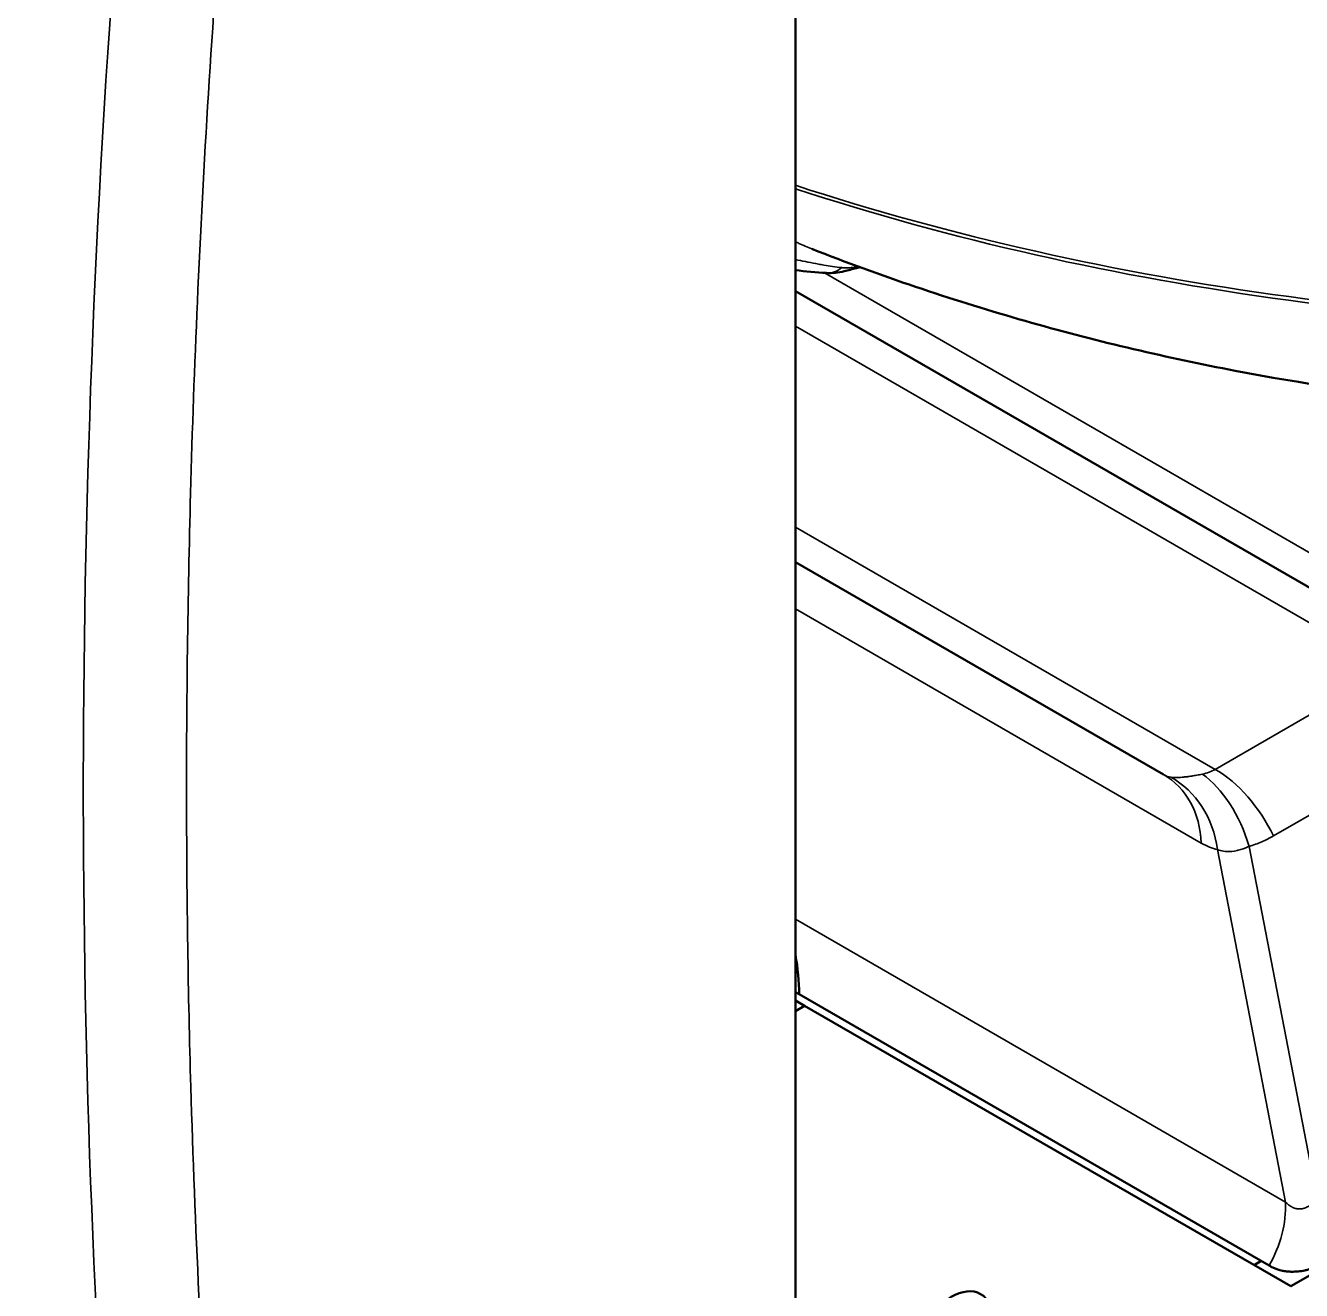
# Model space of a CAD drawing. Header units: millimetres. Extents: x 40 to 2195, y 40 to 1687.
# Drawn here: x 432.34 to 481.52, y 1308.45 to 1357.22 of the extents above; entities that cross this region are included whole.
import ezdxf

# ---------------------------------------------------------------- set-up
doc = ezdxf.new("R2010")
doc.units = ezdxf.units.MM
doc.header["$LTSCALE"] = 8
doc.layers.add('Visible (ISO)', color=7, linetype='Continuous', lineweight=50)
doc.layers.add('Visible Narrow (ISO)', color=7, linetype='Continuous', lineweight=35)

msp = doc.modelspace()

# ---------------------------------------------------------------- linework, layer by layer
at = {"layer": 'Visible (ISO)'}
for p, q in [((462.017, 1417.423), (462.017, 1299.179)), ((481.109, 1308.608), (564.547, 1356.782)), ((486.908, 1332.613), (462.017, 1346.984)), ((462.017, 1336.533), (476.201, 1328.344)), ((476.201, 1328.344), (476.201, 1328.344)), ((462.158, 1319.869), (462.017, 1319.95)), ((462.017, 1319.631), (462.37, 1319.427)), ((480.276, 1309.408), (462.158, 1319.869)), ((462.37, 1319.427), (462.017, 1319.223)), ((462.017, 1319.223), (462.017, 1299.179)), ((462.37, 1319.427), (481.109, 1308.608)), ((434.92, 1310.927), (434.92, 1310.927)), ((480.527, 1309.905), (480.527, 1309.905)), ((479.695, 1309.425), (479.971, 1309.585))]:
    msp.add_line(p, q, dxfattribs=at)
for centre, major_axis, ratio, start_param, end_param in [((495.963, 1318.404), (-22.006, 0), 0.57735, 5.536597, 5.536599), ((495.958, 1318.406), (-22, 0), 0.57735, 5.651902, 5.651906), ((522.828, 481.754), (-500, -866.025), 0.57735, 3.860008, 3.993974), ((459.33, 1321.502), (-1.3, 4.853), 0.517638, 4.234731, 4.552291)]:
    msp.add_ellipse(centre, major_axis=major_axis, ratio=ratio, start_param=start_param, end_param=end_param, dxfattribs=at)
msp.add_ellipse((468.027, 1306.363), major_axis=(1.125, 1.949), ratio=0.57735, dxfattribs=at)
for points, knots in [([(501.731, 1342.288), (499.154, 1342.172), (496.581, 1342.157), (491.429, 1342.328), (488.851, 1342.514), (483.68, 1343.097), (481.088, 1343.493), (475.877, 1344.516), (473.258, 1345.143), (467.984, 1346.664), (465.327, 1347.557), (462.647, 1348.612)], [5.420019, 5.420019, 5.420019, 5.420019, 5.5552301, 5.5552301, 5.6904411, 5.6904411, 5.8256522, 5.8256522, 5.9608632, 5.9608632, 6.0960742, 6.0960742, 6.0960742, 6.0960742]), ([(464.372, 1347.871), (464.206, 1347.827), (464.051, 1347.783), (463.672, 1347.697), (463.449, 1347.665), (463.219, 1347.681)], [0, 0, 0, 0, 0.0556052, 0.0556052, 0.1392921, 0.1392921, 0.1392921, 0.1392921]), ([(482.715, 1309.65), (482.618, 1309.594), (482.521, 1309.542), (482.409, 1309.488), (482.395, 1309.481), (482.286, 1309.43), (482.192, 1309.389), (482.072, 1309.344), (482.045, 1309.335), (481.93, 1309.294), (481.842, 1309.268), (481.742, 1309.243), (481.729, 1309.24), (481.694, 1309.232), (481.672, 1309.227), (481.564, 1309.204), (481.479, 1309.191), (481.394, 1309.182), (481.394, 1309.182), (481.309, 1309.174), (481.227, 1309.171), (481.096, 1309.173), (481.045, 1309.176), (480.936, 1309.186), (480.877, 1309.194), (480.811, 1309.207), (480.802, 1309.209), (480.647, 1309.241), (480.509, 1309.289), (480.345, 1309.37), (480.31, 1309.389), (480.276, 1309.408)], [0.0000064, 0.0000064, 0.0000064, 0.0000064, 0.0412849, 0.0412849, 0.0473171, 0.0473171, 0.0876747, 0.0876747, 0.0989412, 0.0989412, 0.1372228, 0.1372228, 0.1429175, 0.1429175, 0.1525118, 0.1525118, 0.1906532, 0.1906532, 0.1909832, 0.1909832, 0.2290525, 0.2290525, 0.2531844, 0.2531844, 0.2822378, 0.2822378, 0.2867614, 0.2867614, 0.3605669, 0.3605669, 0.3806622, 0.3806622, 0.3806622, 0.3806622])]:
    msp.add_open_spline(points, degree=3, knots=knots, dxfattribs=at)
for points in [[(463.219, 1347.681), (462.812, 1347.71), (462.41, 1347.745), (462.017, 1347.785)], [(464.508, 1347.904), (464.462, 1347.894), (464.417, 1347.883), (464.372, 1347.871)]]:
    msp.add_open_spline(points, degree=3, dxfattribs=at)
at = {"layer": 'Visible Narrow (ISO)'}
for p, q in [((497.26, 1327.989), (463.142, 1347.687)), ((484.908, 1332.414), (462.017, 1345.631)), ((462.017, 1337.885), (478.201, 1328.542)), ((462.017, 1334.73), (477.662, 1325.697)), ((478.201, 1328.542), (484.908, 1332.414)), ((480.442, 1325.973), (487.15, 1329.845)), ((482.129, 1311.98), (479.503, 1325.573)), ((478.284, 1325.452), (480.909, 1311.859)), ((480.909, 1311.859), (462.017, 1322.767))]:
    msp.add_line(p, q, dxfattribs=at)
for centre, major_axis, ratio, start_param, end_param in [((766.385, 1506.396), (-238.778, -385.83), 0.597168, 5.309133, 5.673701), ((497.287, 1386.962), (71.487, 0), 0.57735, 4.196423, 4.769603), ((497.287, 1386.739), (71.35, 0), 0.57735, 4.195332, 4.769603), ((463.289, 1348.679), (-0.07, -0.998), 0.865648, 6.283184, 6.997944), ((464.119, 1348.839), (0.254, -0.967), 0.3377, 0.000184, 0.257019), ((478.201, 1325.276), (2, -3.464), 0.57735, 1.441094, 2.356194), ((474.412, 1332.947), (2.26, -4.685), 0.231942, 5.954814, 6.133664), ((474.201, 1324.88), (2, 3.464), 0.816498, 5.368068, 6.283171), ((474.823, 1324.634), (0.807, 3.918), 0.869663, 5.096621, 6.021231), ((477.261, 1324.876), (1.11, -3.843), 0.58685, 1.582696, 2.507255), ((477.591, 1331.663), (-1.301, 6.214), 0.469126, 2.743988, 2.940531), ((477.448, 1311.041), (2, 3.464), 0.816497, 4.712389, 5.368085)]:
    msp.add_ellipse(centre, major_axis=major_axis, ratio=ratio, start_param=start_param, end_param=end_param, dxfattribs=at)
for points, knots in [([(445.551, 1407.06), (444.39, 1400.246), (443.373, 1393.484), (442.5, 1386.769), (442.491, 1386.701), (442.482, 1386.633), (442.473, 1386.565), (441.594, 1379.784), (440.86, 1373.051), (440.275, 1366.38), (440.168, 1365.153), (440.065, 1363.929), (439.968, 1362.706), (439.535, 1357.281), (439.201, 1351.898), (438.966, 1346.562), (438.857, 1344.092), (438.769, 1341.633), (438.703, 1339.184), (438.594, 1335.15), (438.542, 1331.144), (438.549, 1327.17), (438.554, 1323.519), (438.609, 1319.895), (438.712, 1316.298), (438.79, 1313.603), (438.894, 1310.923), (439.026, 1308.259), (439.262, 1303.5), (439.585, 1298.792), (439.996, 1294.142), (440.121, 1292.716), (440.255, 1291.296), (440.397, 1289.882), (440.978, 1284.098), (441.695, 1278.406), (442.548, 1272.803), (442.584, 1272.565), (442.621, 1272.327), (442.658, 1272.089)], [0.0000012, 0.0000012, 0.0000012, 0.0000012, 0.1414246, 0.1414246, 0.1414246, 0.1428571, 0.1428571, 0.1428571, 0.2857143, 0.2857143, 0.2857143, 0.3119807, 0.3119807, 0.3119807, 0.4285714, 0.4285714, 0.4285714, 0.482534, 0.482534, 0.482534, 0.5714286, 0.5714286, 0.5714286, 0.6530896, 0.6530896, 0.6530896, 0.7142857, 0.7142857, 0.7142857, 0.8236304, 0.8236304, 0.8236304, 0.8571429, 0.8571429, 0.8571429, 0.9941772, 0.9941772, 0.9941772, 0.9999988, 0.9999988, 0.9999988, 0.9999988]), ([(462.647, 1348.612), (462.48, 1348.677), (462.316, 1348.747), (462.108, 1348.842), (462.062, 1348.863), (462.017, 1348.884)], [0.6722249, 0.6722249, 0.6722249, 0.6722249, 0.7980234, 0.7980234, 0.8337788, 0.8337788, 0.8337788, 0.8337788]), ([(463.802, 1347.886), (463.564, 1347.917), (463.335, 1347.951), (463.115, 1347.987), (463.046, 1347.998), (462.977, 1348.01), (462.909, 1348.022), (462.628, 1348.072), (462.364, 1348.125), (462.113, 1348.18), (462.081, 1348.187), (462.049, 1348.195), (462.017, 1348.202)], [0, 0, 0, 0, 0.2529425, 0.2529425, 0.2529425, 0.3333333, 0.3333333, 0.3333333, 0.6666667, 0.6666667, 0.6666667, 0.709911, 0.709911, 0.709911, 0.709911]), ([(464.447, 1347.925), (464.37, 1347.913), (464.22, 1347.89), (463.999, 1347.872), (463.866, 1347.878), (463.802, 1347.886)], [0.000075, 0.000075, 0.000075, 0.000075, 0.3333333, 0.6666667, 1, 1, 1, 1]), ([(476.485, 1328.237), (476.518, 1328.232), (476.555, 1328.229), (476.634, 1328.226), (476.677, 1328.225), (476.745, 1328.227), (476.769, 1328.228), (476.834, 1328.231), (476.876, 1328.233), (476.963, 1328.241), (477.008, 1328.245), (477.101, 1328.256), (477.149, 1328.262), (477.26, 1328.277), (477.323, 1328.287), (477.456, 1328.31), (477.524, 1328.322), (477.631, 1328.343), (477.667, 1328.35), (477.704, 1328.357)], [0.0000124, 0.0000124, 0.0000124, 0.0000124, 0.1318293, 0.1318293, 0.2641247, 0.2641247, 0.3333333, 0.3333333, 0.4449668, 0.4449668, 0.5567618, 0.5567618, 0.6666667, 0.6666667, 0.8002153, 0.8002153, 0.9333504, 0.9333504, 0.999962, 0.999962, 0.999962, 0.999962]), ([(479.503, 1325.573), (479.672, 1325.621), (479.996, 1325.738), (480.297, 1325.889), (480.442, 1325.973)], [0.0000132, 0.0000132, 0.0000132, 0.0000132, 0.5, 1, 1, 1, 1]), ([(478.284, 1325.452), (478.359, 1325.42), (478.439, 1325.398), (478.524, 1325.385), (478.561, 1325.38), (478.6, 1325.376), (478.639, 1325.374), (478.766, 1325.368), (478.9, 1325.381), (479.044, 1325.414), (479.058, 1325.417), (479.073, 1325.421), (479.088, 1325.425), (479.211, 1325.456), (479.342, 1325.502), (479.478, 1325.562), (479.486, 1325.565), (479.495, 1325.569), (479.503, 1325.573)], [0, 0, 0, 0, 0.2305785, 0.2305785, 0.2305785, 0.3333333, 0.3333333, 0.3333333, 0.6666667, 0.6666667, 0.6666667, 0.7006143, 0.7006143, 0.7006143, 0.982554, 0.982554, 0.982554, 0.99999, 0.99999, 0.99999, 0.99999]), ([(482.129, 1311.98), (482.092, 1311.939), (482.056, 1311.902), (482.004, 1311.854), (481.989, 1311.841), (481.936, 1311.795), (481.899, 1311.766), (481.842, 1311.726), (481.822, 1311.714), (481.774, 1311.685), (481.746, 1311.67), (481.69, 1311.644), (481.663, 1311.633), (481.632, 1311.623), (481.628, 1311.621), (481.598, 1311.612), (481.572, 1311.605), (481.53, 1311.598), (481.514, 1311.596), (481.472, 1311.591), (481.446, 1311.59), (481.395, 1311.592), (481.37, 1311.595), (481.328, 1311.602), (481.312, 1311.605), (481.269, 1311.616), (481.242, 1311.625), (481.212, 1311.638), (481.208, 1311.64), (481.169, 1311.657), (481.134, 1311.675), (481.066, 1311.72), (481.032, 1311.745), (480.988, 1311.783), (480.977, 1311.792), (480.948, 1311.82), (480.928, 1311.839), (480.909, 1311.859)], [0, 0, 0, 0, 0.0822826, 0.0822826, 0.1168025, 0.1168025, 0.2032439, 0.2032439, 0.25, 0.25, 0.3178352, 0.3178352, 0.3850464, 0.3850464, 0.3942602, 0.3942602, 0.4598561, 0.4598561, 0.5, 0.5, 0.5650797, 0.5650797, 0.6297969, 0.6297969, 0.6719812, 0.6719812, 0.7392634, 0.7392634, 0.75, 0.75, 0.8377704, 0.8377704, 0.9241147, 0.9241147, 0.9505615, 0.9505615, 1, 1, 1, 1])]:
    msp.add_open_spline(points, degree=3, knots=knots, dxfattribs=at)
for points in [[(464.45, 1347.925), (464.449, 1347.925), (464.448, 1347.925), (464.447, 1347.925)], [(477.704, 1328.357), (477.797, 1328.376), (477.973, 1328.427), (478.128, 1328.5), (478.201, 1328.542)]]:
    msp.add_open_spline(points, degree=3, dxfattribs=at)

doc.saveas('drawing.dxf')
